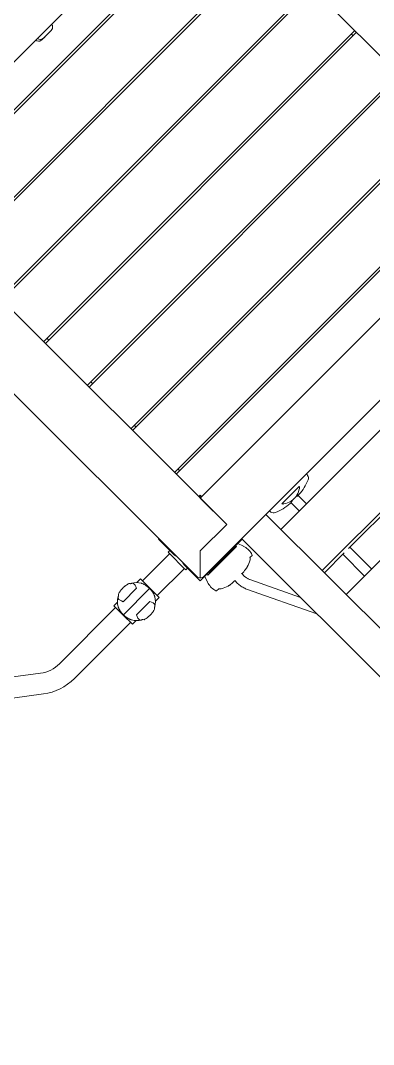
# Model space of a CAD drawing. Header units: metres. Extents: x 859577 to 860336, y 1645916 to 1646650.
# Drawn here: x 859961.995 to 859962.562, y 1646436.682 to 1646438.328 of the extents above; entities that cross this region are included whole.
import ezdxf

# ---------------------------------------------------------------- set-up
doc = ezdxf.new("R2010")
doc.units = ezdxf.units.M
doc.layers.add('A-ACCESORIOS', color=30, linetype='Continuous', lineweight=20)

# ---------------------------------------------------------------- blocks, each defined once
blk = doc.blocks.new('vr10-13')
at = {"layer": 'A-ACCESORIOS', "linetype": 'Continuous', "lineweight": 0}
for p, q in [((0.8441, 0.3156), (0.8441, 1.1926)), ((0.8111, 1.1076), (-0.0159, 1.1076)), ((0.0441, 0.4006), (0.0441, 1.1076)), ((0.0986, 1.1076), (0.0986, 0.4006)), ((0.1026, 1.1076), (0.1026, 0.4006)), ((0.1976, 1.1076), (0.1976, 0.4006)), ((0.2016, 1.1076), (0.2016, 0.4006)), ((0.2966, 1.1076), (0.2966, 0.4006)), ((0.3006, 1.1076), (0.3006, 0.4006)), ((0.3956, 1.1076), (0.3956, 0.4006)), ((0.3996, 1.1076), (0.3996, 0.4006)), ((0.4946, 1.1076), (0.4946, 0.4006)), ((0.4986, 1.1076), (0.4986, 0.4006)), ((0.5936, 1.1076), (0.5936, 0.4006)), ((0.5976, 1.1076), (0.5976, 0.4006)), ((0.6926, 1.1076), (0.6926, 0.4006)), ((0.6966, 0.4006), (0.6966, 1.1076)), ((0.7511, 1.1076), (0.7511, 0.4006)), ((0.3996, 1.0997), (0.3956, 1.0997)), ((0.8781, 1.0516), (0.8781, 0.4566)), ((0.972, 0.4566), (0.972, 1.0516)), ((1.0263, 1.0516), (1.0263, 0.4566)), ((0.9769, 0.5116), (0.9769, 0.9966)), ((0.0507, 0.7584), (0.0507, 0.7571)), ((0.0507, 0.7571), (0.0507, 0.751)), ((0.0507, 0.751), (0.0507, 0.7468)), ((0.8501, 0.4869), (0.8501, 0.5263)), ((0.8573, 0.5146), (0.8573, 0.5146)), ((0.8591, 0.5119), (0.8591, 0.5167)), ((0.8781, 0.5146), (0.8591, 0.5146)), ((1.0263, 0.5146), (0.9769, 0.5146)), ((0.8573, 0.4986), (0.8573, 0.4986)), ((0.8591, 0.4965), (0.8591, 0.5014)), ((0.8781, 0.4986), (0.8591, 0.4986)), ((0.9769, 0.4566), (0.9769, 0.5016)), ((1.0263, 0.4986), (0.9769, 0.4986)), ((0.8441, 0.4566), (3.1511, 0.4566)), ((-0.0159, 0.4006), (0.8111, 0.4006)), ((0.3956, 0.4085), (0.3996, 0.4085)), ((0.4946, 0.4085), (0.4986, 0.4085)), ((0.5936, 0.4085), (0.5976, 0.4085)), ((0.6926, 0.4085), (0.6966, 0.4085)), ((0.7476, 0.4041), (0.7511, 0.4041)), ((0.7476, 0.4006), (0.7476, 0.4041)), ((0.7486, 0.4041), (0.7486, 0.4006)), ((0.7501, 0.4006), (0.7501, 0.4016)), ((0.7501, 0.4016), (0.7511, 0.4016)), ((0.8111, 0.4006), (0.7511, 0.4006)), ((0.8111, 0.4006), (0.8111, 0.3406)), ((0.8111, 0.3406), (0.8111, 0.4006)), ((0.8441, 0.4016), (0.8451, 0.4016)), ((0.8451, 0.4016), (3.1501, 0.4016)), ((0.8451, 0.4016), (0.8451, 0.3651)), ((0.9778, 0.4016), (0.9001, 0.3644)), ((1.0148, 0.4016), (0.907, 0.3499)), ((0.8451, 0.3916), (0.8546, 0.3949)), ((0.8451, 0.3866), (0.8471, 0.3866)), ((0.8471, 0.3216), (0.8471, 0.3866)), ((0.8751, 0.3894), (0.8751, 0.3945)), ((0.8451, 0.3651), (0.8451, 0.3431)), ((0.8841, 0.3614), (0.8841, 0.3642)), ((0.8903, 0.3621), (0.8841, 0.3621)), ((0.8841, 0.344), (0.8841, 0.3468)), ((0.8903, 0.3461), (0.8841, 0.3461)), ((0.8111, 0.3406), (0.8417, 0.31)), ((0.8111, 0.3406), (0.8417, 0.31)), ((0.8451, 0.3431), (0.8451, 0.3066)), ((0.8451, 0.3216), (0.8471, 0.3216)), ((0.8451, 0.3166), (0.8546, 0.3134)), ((0.8751, 0.3137), (0.8751, 0.3188)), ((0.8361, 0.3076), (-0.0409, 0.3076)), ((0.7501, 0.3066), (0.7501, 0.3076)), ((0.7866, 0.3066), (0.7501, 0.3066)), ((0.7761, 0.3026), (0.7761, 0.3066)), ((0.7811, 0.3026), (0.7761, 0.3026)), ((0.7792, 0.2411), (0.7792, 0.3026)), ((0.8111, 0.3026), (0.7811, 0.3026)), ((0.8451, 0.3066), (0.8086, 0.3066)), ((0.8161, 0.3026), (0.8111, 0.3026)), ((0.8129, 0.2411), (0.8129, 0.3026)), ((0.8161, 0.3066), (0.8161, 0.3026)), ((0.7961, 0.2411), (0.775, 0.2411)), ((0.775, 0.2411), (0.775, 0.2326)), ((0.7961, 0.2411), (0.7961, 0.2404)), ((0.7961, 0.2411), (0.8172, 0.2411)), ((0.7961, 0.2404), (0.7961, 0.2411)), ((0.7961, 0.1808), (0.7961, 0.2404)), ((0.7961, 0.2404), (0.7961, 0.1808)), ((0.8172, 0.2326), (0.8172, 0.2411)), ((0.7811, 0.2258), (0.7811, 0.1955)), ((0.8111, 0.1955), (0.8111, 0.2258)), ((0.775, 0.1886), (0.775, 0.1801)), ((0.8172, 0.1801), (0.8172, 0.1886)), ((0.7961, 0.1801), (0.775, 0.1801)), ((0.7792, 0.0526), (0.7792, 0.1801)), ((0.7961, 0.1808), (0.7961, 0.1801)), ((0.7961, 0.1801), (0.7961, 0.1808)), ((0.7961, 0.1801), (0.8172, 0.1801)), ((0.8129, 0.0526), (0.8129, 0.1801)), ((0.5399, -0.2796), (0.7684, 0.0204)), ((0.5667, -0.3), (0.7952, 0))]:
    blk.add_line(p, q, dxfattribs=at)
for centre, radius, start, end in [((0.0436, 0.7639), 0.0068, 6.7563, 85.7833), ((-0.003, 0.7584), 0.0537, 0, 6.7563), ((0.0436, 0.7455), 0.0068, 274.2167, 353.2437), ((0.0436, 0.7413), 0.0068, 274.2167, 353.2437), ((-0.003, 0.751), 0.0537, 353.2437, 0), ((-0.003, 0.7468), 0.0537, 353.2437, 0), ((0.84, 0.5171), 0.032, 76.8467, 82.6716), ((0.8455, 0.5405), 0.008, 24.653, 76.8467), ((0.7891, 0.5146), 0.07, 1.7, 24.653), ((0.7891, 0.4986), 0.07, 335.347, 358.3), ((0.84, 0.4961), 0.032, 277.3284, 283.1533), ((0.8455, 0.4727), 0.008, 283.1533, 335.347), ((0.865, 0.3646), 0.032, 76.8467, 109), ((0.8705, 0.388), 0.008, 54.7211, 76.8467), ((0.8371, 0.3651), 0.008, 331.045, 0), ((0.8141, 0.3621), 0.07, 1.7, 8.8417), ((0.8371, 0.3431), 0.008, 0, 28.955), ((0.8141, 0.3461), 0.07, 351.1583, 358.3), ((0.8361, 0.3156), 0.008, 315, 0), ((0.865, 0.3436), 0.032, 251, 283.1533), ((0.8705, 0.3202), 0.008, 283.1533, 305.2789), ((0.7866, 0.3146), 0.008, 270, 298.955), ((0.8086, 0.3146), 0.008, 241.045, 270), ((0.8361, 0.3156), 0.008, 270, 315), ((0.7961, 0.2106), 0.0305, 120.1704, 150.1288), ((0.7961, 0.2106), 0.0305, 29.8267, 59.8298), ((0.7961, 0.2106), 0.0305, 209.8267, 239.8298), ((0.7961, 0.2106), 0.0305, 300.1704, 330.1288), ((0.7261, 0.0526), 0.0532, 322.7047, 0), ((0.7261, 0.0526), 0.0868, 322.7047, 0)]:
    blk.add_arc(centre, radius, start, end, dxfattribs=at)
for centre, major_axis, start_param, end_param in [((0.7927, 0.2069), (-0.0222, 0.0202), 5.500439, 6.099549), ((0.7995, 0.2069), (-0.0222, -0.0202), 3.325229, 3.924339), ((0.7927, 0.2144), (0.0222, 0.0202), 3.325229, 3.924339), ((0.7995, 0.2144), (0.0222, -0.0202), 5.500439, 6.099549)]:
    blk.add_ellipse(centre, major_axis=major_axis, ratio=0.293153, start_param=start_param, end_param=end_param, dxfattribs=at)
for points, knots in [([(0.8527, 0.5242), (0.8525, 0.5246), (0.8521, 0.525), (0.8514, 0.5256), (0.8512, 0.5258), (0.8507, 0.5261), (0.8504, 0.5262), (0.8501, 0.5263)], [0.000000486, 0.000000486, 0.000000486, 0.000000486, 0.002114988, 0.002114988, 0.003172238, 0.003172238, 0.004229489, 0.004229489, 0.004229489, 0.004229489]), ([(0.8583, 0.5066), (0.8583, 0.507), (0.8583, 0.5073), (0.8583, 0.508), (0.8583, 0.5083), (0.8582, 0.5093), (0.8582, 0.5099), (0.858, 0.5111), (0.8579, 0.5117), (0.8578, 0.5128), (0.8576, 0.5133), (0.8575, 0.5138)], [0.008164918, 0.008164918, 0.008164918, 0.008164918, 0.009167239, 0.009167239, 0.01016956, 0.01016956, 0.012174201, 0.012174201, 0.014178842, 0.014178842, 0.016183483, 0.016183483, 0.016183483, 0.016183483]), ([(0.8575, 0.4994), (0.8576, 0.4999), (0.8578, 0.5004), (0.8579, 0.5012), (0.8579, 0.5015), (0.858, 0.5021), (0.8581, 0.5024), (0.8582, 0.5033), (0.8582, 0.504), (0.8583, 0.505), (0.8583, 0.5053), (0.8583, 0.506), (0.8583, 0.5063), (0.8583, 0.5066)], [0.000143327, 0.000143327, 0.000143327, 0.000143327, 0.002148725, 0.002148725, 0.003151424, 0.003151424, 0.004154123, 0.004154123, 0.006159521, 0.006159521, 0.00716222, 0.00716222, 0.008164918, 0.008164918, 0.008164918, 0.008164918]), ([(0.8501, 0.4869), (0.8507, 0.4872), (0.8512, 0.4875), (0.8519, 0.488), (0.8521, 0.4882), (0.8524, 0.4886), (0.8526, 0.4888), (0.8527, 0.489)], [0.000000242, 0.000000242, 0.000000242, 0.000000242, 0.002114103, 0.002114103, 0.003171033, 0.003171033, 0.004227963, 0.004227963, 0.004227963, 0.004227963]), ([(0.8777, 0.3869), (0.8775, 0.3874), (0.8771, 0.3879), (0.8764, 0.3885), (0.8762, 0.3887), (0.8757, 0.3891), (0.8754, 0.3892), (0.8751, 0.3894)], [0.000000486, 0.000000486, 0.000000486, 0.000000486, 0.002114988, 0.002114988, 0.003172238, 0.003172238, 0.004229489, 0.004229489, 0.004229489, 0.004229489]), ([(0.8766, 0.3883), (0.8769, 0.3881), (0.8771, 0.3879), (0.8774, 0.3874), (0.8776, 0.3872), (0.8777, 0.3869)], [0.002130517, 0.002130517, 0.002130517, 0.002130517, 0.003171033, 0.003171033, 0.004227963, 0.004227963, 0.004227963, 0.004227963]), ([(0.8833, 0.3729), (0.8833, 0.3729), (0.8833, 0.3729), (0.8833, 0.373), (0.8833, 0.373), (0.8832, 0.3732), (0.8832, 0.3734), (0.883, 0.374), (0.8829, 0.3743), (0.8828, 0.375), (0.8826, 0.3755), (0.8825, 0.3759)], [0.008164918, 0.008164918, 0.008164918, 0.008164918, 0.009167239, 0.009167239, 0.01016956, 0.01016956, 0.012174201, 0.012174201, 0.014178842, 0.014178842, 0.016183483, 0.016183483, 0.016183483, 0.016183483]), ([(0.8833, 0.3731), (0.8833, 0.373), (0.8833, 0.373), (0.8833, 0.3729), (0.8833, 0.3729), (0.8833, 0.3729)], [0.006408174, 0.006408174, 0.006408174, 0.006408174, 0.00716222, 0.00716222, 0.008164918, 0.008164918, 0.008164918, 0.008164918]), ([(0.9001, 0.3644), (0.8995, 0.3641), (0.8989, 0.3638), (0.8976, 0.3633), (0.897, 0.3631), (0.8957, 0.3628), (0.895, 0.3626), (0.8937, 0.3624), (0.893, 0.3623), (0.8917, 0.3622), (0.891, 0.3621), (0.8903, 0.3621)], [2.7041014, 2.7041014, 2.7041014, 2.7041014, 2.7915996, 2.7915996, 2.8790979, 2.8790979, 2.9665961, 2.9665961, 3.0540944, 3.0540944, 3.1415927, 3.1415927, 3.1415927, 3.1415927]), ([(0.907, 0.3499), (0.906, 0.3494), (0.9049, 0.349), (0.9028, 0.3482), (0.9017, 0.3478), (0.8995, 0.3472), (0.8983, 0.3469), (0.8961, 0.3465), (0.8949, 0.3464), (0.8926, 0.3462), (0.8915, 0.3461), (0.8903, 0.3461)], [2.7041014, 2.7041014, 2.7041014, 2.7041014, 2.7915996, 2.7915996, 2.8790979, 2.8790979, 2.9665961, 2.9665961, 3.0540944, 3.0540944, 3.1415927, 3.1415927, 3.1415927, 3.1415927]), ([(0.8833, 0.3353), (0.8833, 0.3353), (0.8833, 0.3353), (0.8833, 0.3353), (0.8833, 0.3352), (0.8832, 0.335), (0.8832, 0.3348), (0.883, 0.3343), (0.8829, 0.334), (0.8828, 0.3332), (0.8826, 0.3328), (0.8825, 0.3323)], [0.008164918, 0.008164918, 0.008164918, 0.008164918, 0.009167239, 0.009167239, 0.01016956, 0.01016956, 0.012174201, 0.012174201, 0.014178842, 0.014178842, 0.016183483, 0.016183483, 0.016183483, 0.016183483]), ([(0.8833, 0.3352), (0.8833, 0.3352), (0.8833, 0.3353), (0.8833, 0.3353), (0.8833, 0.3353), (0.8833, 0.3353)], [0.006408174, 0.006408174, 0.006408174, 0.006408174, 0.00716222, 0.00716222, 0.008164918, 0.008164918, 0.008164918, 0.008164918]), ([(0.8777, 0.3213), (0.8775, 0.3208), (0.8771, 0.3204), (0.8764, 0.3198), (0.8762, 0.3196), (0.8757, 0.3192), (0.8754, 0.319), (0.8751, 0.3188)], [0.000000486, 0.000000486, 0.000000486, 0.000000486, 0.002114988, 0.002114988, 0.003172238, 0.003172238, 0.004229489, 0.004229489, 0.004229489, 0.004229489]), ([(0.8766, 0.32), (0.8769, 0.3202), (0.8771, 0.3204), (0.8774, 0.3208), (0.8776, 0.3211), (0.8777, 0.3213)], [0.002130517, 0.002130517, 0.002130517, 0.002130517, 0.003171033, 0.003171033, 0.004227963, 0.004227963, 0.004227963, 0.004227963]), ([(0.7961, 0.2404), (0.7942, 0.2404), (0.7923, 0.2403), (0.7901, 0.24), (0.7896, 0.2399), (0.7888, 0.2398), (0.7883, 0.2397), (0.7871, 0.2394), (0.7862, 0.2392), (0.7851, 0.2389), (0.7847, 0.2387), (0.7839, 0.2385), (0.7836, 0.2383), (0.7825, 0.2379), (0.7818, 0.2376), (0.7811, 0.2372), (0.7809, 0.2371), (0.7808, 0.237)], [0.0000002, 0.0000002, 0.0000002, 0.0000002, 0.00560504, 0.00560504, 0.00700625, 0.00700625, 0.00840746, 0.00840746, 0.01120988, 0.01120988, 0.01261109, 0.01261109, 0.0140123, 0.0140123, 0.01681472, 0.01681472, 0.01751182, 0.01751182, 0.01751182, 0.01751182]), ([(0.8114, 0.237), (0.8113, 0.2371), (0.8111, 0.2372), (0.8107, 0.2374), (0.8103, 0.2376), (0.8097, 0.2379), (0.8093, 0.238), (0.8083, 0.2385), (0.8075, 0.2387), (0.8064, 0.2391), (0.806, 0.2392), (0.8051, 0.2394), (0.8047, 0.2395), (0.8034, 0.2398), (0.8026, 0.2399), (0.8008, 0.2402), (0.7999, 0.2402), (0.798, 0.2404), (0.797, 0.2404), (0.7961, 0.2404)], [0.0062805, 0.0062805, 0.0062805, 0.0062805, 0.00695002, 0.00695002, 0.00835308, 0.00835308, 0.00975614, 0.00975614, 0.01256225, 0.01256225, 0.01396531, 0.01396531, 0.01536836, 0.01536836, 0.01817447, 0.01817447, 0.02098059, 0.02098059, 0.0237867, 0.0237867, 0.0237867, 0.0237867]), ([(0.7669, 0.2226), (0.7667, 0.2218), (0.7664, 0.2209), (0.766, 0.2191), (0.7659, 0.2182), (0.7656, 0.2166), (0.7656, 0.2161), (0.7654, 0.215), (0.7654, 0.2145), (0.7653, 0.2134), (0.7653, 0.2129), (0.7652, 0.2118), (0.7652, 0.2112), (0.7652, 0.2095), (0.7653, 0.2084), (0.7654, 0.2068), (0.7654, 0.2063), (0.7656, 0.2052), (0.7656, 0.2047), (0.7659, 0.2031), (0.766, 0.2022), (0.7664, 0.2003), (0.7667, 0.1994), (0.7669, 0.1986)], [0.00000027, 0.00000027, 0.00000027, 0.00000027, 0.00330795, 0.00330795, 0.00661563, 0.00661563, 0.00826947, 0.00826947, 0.0099233, 0.0099233, 0.01157714, 0.01157714, 0.01323098, 0.01323098, 0.01653866, 0.01653866, 0.0181925, 0.0181925, 0.01984634, 0.01984634, 0.02315402, 0.02315402, 0.0264617, 0.0264617, 0.0264617, 0.0264617]), ([(0.7719, 0.2279), (0.7718, 0.2279), (0.7716, 0.2278), (0.7713, 0.2277), (0.7712, 0.2276), (0.7708, 0.2273), (0.7705, 0.227), (0.77, 0.2264), (0.7698, 0.226), (0.7694, 0.2254), (0.7693, 0.2252), (0.7691, 0.2247), (0.769, 0.2244), (0.7689, 0.2242)], [0.00312915, 0.00312915, 0.00312915, 0.00312915, 0.00444647, 0.00444647, 0.00576379, 0.00576379, 0.00839842, 0.00839842, 0.01103305, 0.01103305, 0.01235037, 0.01235037, 0.01366768, 0.01366768, 0.01366768, 0.01366768]), ([(0.8233, 0.2242), (0.8231, 0.2247), (0.8229, 0.2252), (0.8225, 0.2258), (0.8224, 0.226), (0.8222, 0.2264), (0.8221, 0.2266), (0.8217, 0.227), (0.8214, 0.2273), (0.821, 0.2276), (0.8209, 0.2277), (0.8206, 0.2278), (0.8204, 0.2279), (0.8203, 0.2279)], [0.00308281, 0.00308281, 0.00308281, 0.00308281, 0.00570068, 0.00570068, 0.00700962, 0.00700962, 0.00831855, 0.00831855, 0.01093643, 0.01093643, 0.01224536, 0.01224536, 0.0135543, 0.0135543, 0.0135543, 0.0135543]), ([(0.8253, 0.1986), (0.8255, 0.1994), (0.8257, 0.2003), (0.8261, 0.2021), (0.8263, 0.2031), (0.8266, 0.2046), (0.8266, 0.2052), (0.8267, 0.2062), (0.8268, 0.2067), (0.8269, 0.2078), (0.8269, 0.2084), (0.827, 0.2095), (0.827, 0.21), (0.827, 0.2117), (0.8269, 0.2128), (0.8268, 0.2145), (0.8268, 0.215), (0.8266, 0.2161), (0.8266, 0.2166), (0.8263, 0.2181), (0.8261, 0.2191), (0.8257, 0.2209), (0.8255, 0.2218), (0.8253, 0.2226)], [0.00000027, 0.00000027, 0.00000027, 0.00000027, 0.00330795, 0.00330795, 0.00661563, 0.00661563, 0.00826947, 0.00826947, 0.0099233, 0.0099233, 0.01157714, 0.01157714, 0.01323098, 0.01323098, 0.01653866, 0.01653866, 0.0181925, 0.0181925, 0.01984634, 0.01984634, 0.02315402, 0.02315402, 0.0264617, 0.0264617, 0.0264617, 0.0264617]), ([(0.7689, 0.1971), (0.7691, 0.1966), (0.7693, 0.1961), (0.7696, 0.1954), (0.7698, 0.1952), (0.77, 0.1949), (0.7701, 0.1947), (0.7705, 0.1942), (0.7708, 0.194), (0.7712, 0.1937), (0.7713, 0.1936), (0.7716, 0.1934), (0.7718, 0.1934), (0.7719, 0.1933)], [0.00308281, 0.00308281, 0.00308281, 0.00308281, 0.00570068, 0.00570068, 0.00700962, 0.00700962, 0.00831855, 0.00831855, 0.01093643, 0.01093643, 0.01224536, 0.01224536, 0.0135543, 0.0135543, 0.0135543, 0.0135543]), ([(0.7808, 0.1843), (0.7809, 0.1842), (0.7811, 0.1841), (0.7815, 0.1838), (0.7818, 0.1837), (0.7825, 0.1834), (0.7829, 0.1832), (0.7839, 0.1828), (0.7847, 0.1825), (0.7858, 0.1822), (0.7862, 0.1821), (0.787, 0.1819), (0.7875, 0.1818), (0.7888, 0.1815), (0.7896, 0.1813), (0.7914, 0.1811), (0.7923, 0.181), (0.7942, 0.1809), (0.7951, 0.1808), (0.7961, 0.1808)], [0.0062805, 0.0062805, 0.0062805, 0.0062805, 0.00695002, 0.00695002, 0.00835308, 0.00835308, 0.00975614, 0.00975614, 0.01256225, 0.01256225, 0.01396531, 0.01396531, 0.01536836, 0.01536836, 0.01817447, 0.01817447, 0.02098059, 0.02098059, 0.0237867, 0.0237867, 0.0237867, 0.0237867]), ([(0.7961, 0.1808), (0.798, 0.1808), (0.7998, 0.181), (0.8021, 0.1813), (0.8025, 0.1813), (0.8034, 0.1815), (0.8038, 0.1816), (0.8051, 0.1818), (0.8059, 0.182), (0.8071, 0.1824), (0.8075, 0.1825), (0.8082, 0.1828), (0.8086, 0.1829), (0.8097, 0.1834), (0.8103, 0.1837), (0.8111, 0.1841), (0.8113, 0.1842), (0.8114, 0.1843)], [0.0000002, 0.0000002, 0.0000002, 0.0000002, 0.00560504, 0.00560504, 0.00700625, 0.00700625, 0.00840746, 0.00840746, 0.01120988, 0.01120988, 0.01261109, 0.01261109, 0.0140123, 0.0140123, 0.01681472, 0.01681472, 0.01751182, 0.01751182, 0.01751182, 0.01751182]), ([(0.8203, 0.1933), (0.8204, 0.1934), (0.8206, 0.1934), (0.8209, 0.1936), (0.821, 0.1937), (0.8214, 0.194), (0.8217, 0.1942), (0.8222, 0.1948), (0.8224, 0.1952), (0.8228, 0.1959), (0.8229, 0.1961), (0.8231, 0.1966), (0.8232, 0.1968), (0.8233, 0.1971)], [0.00312915, 0.00312915, 0.00312915, 0.00312915, 0.00444647, 0.00444647, 0.00576379, 0.00576379, 0.00839842, 0.00839842, 0.01103305, 0.01103305, 0.01235037, 0.01235037, 0.01366768, 0.01366768, 0.01366768, 0.01366768])]:
    blk.add_open_spline(points, degree=3, knots=knots, dxfattribs=at)
for points in [[(0.8575, 0.5138), (0.8565, 0.5174), (0.8549, 0.5209), (0.8527, 0.5242)], [(0.8527, 0.489), (0.8549, 0.4924), (0.8565, 0.4958), (0.8575, 0.4994)], [(0.8825, 0.3759), (0.8815, 0.3797), (0.8799, 0.3834), (0.8777, 0.3869)], [(0.8825, 0.3323), (0.8815, 0.3285), (0.8799, 0.3249), (0.8777, 0.3213)], [(0.7689, 0.2242), (0.7683, 0.2237), (0.7676, 0.2232), (0.7669, 0.2226)], [(0.8253, 0.2226), (0.8246, 0.2232), (0.8239, 0.2237), (0.8233, 0.2242)], [(0.7669, 0.1986), (0.7676, 0.1981), (0.7683, 0.1976), (0.7689, 0.1971)], [(0.8233, 0.1971), (0.8239, 0.1976), (0.8246, 0.1981), (0.8253, 0.1986)]]:
    blk.add_open_spline(points, degree=3, dxfattribs=at)

msp = doc.modelspace()

# ---------------------------------------------------------------- block references
at = {"layer": 'A-ACCESORIOS', "rotation": 315.0369750842425}
msp.add_blockref('vr10-13', (859961.46879, 1646437.80741), dxfattribs=at)

doc.saveas('drawing.dxf')
